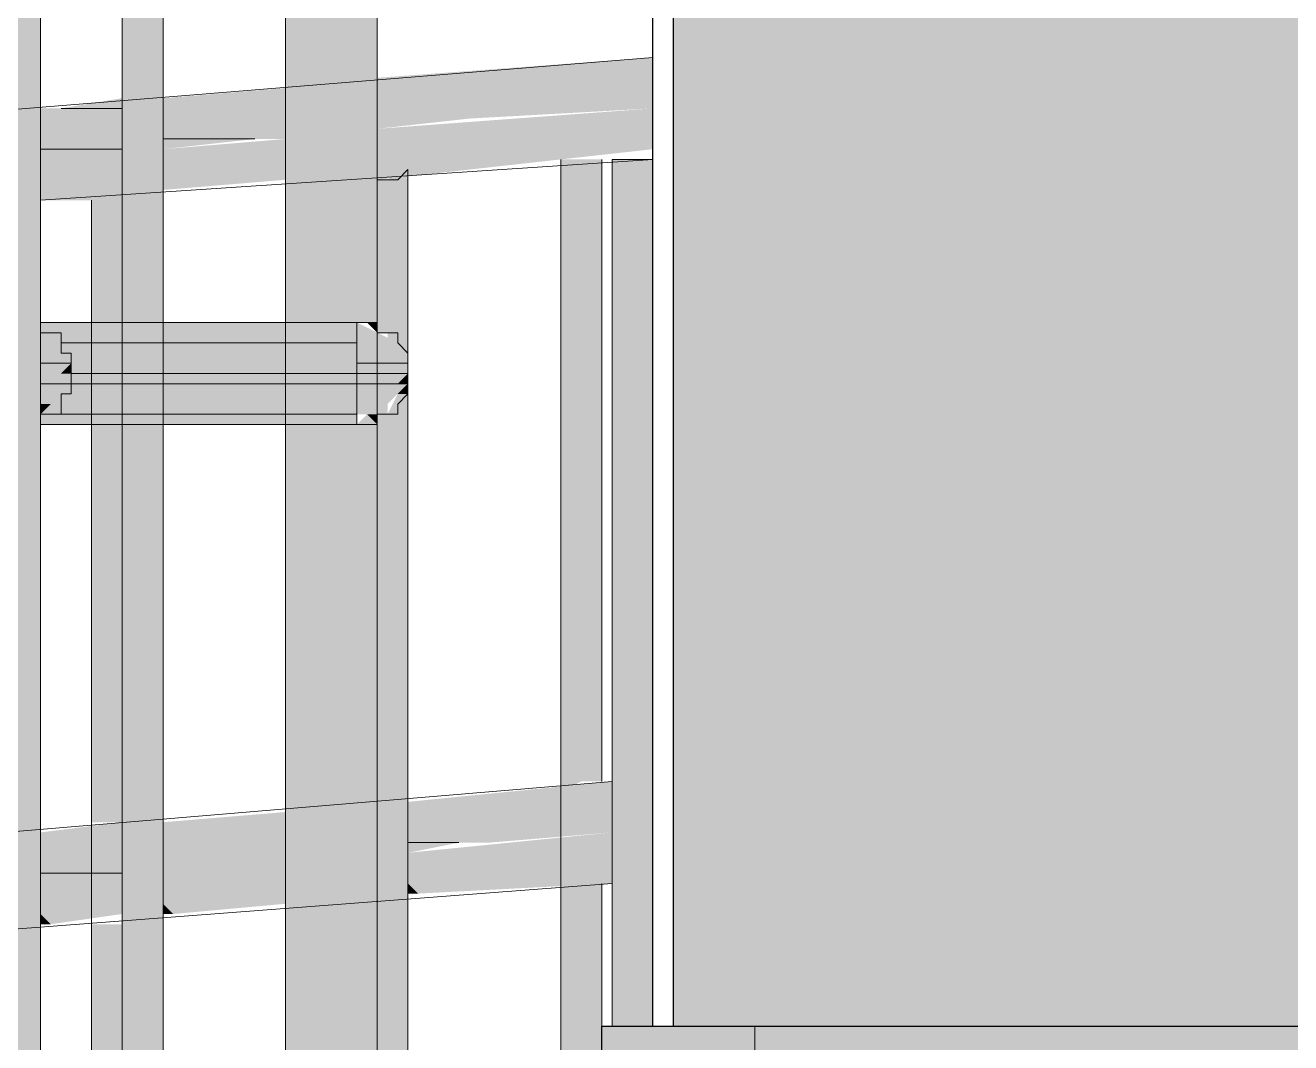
# Model space of a CAD drawing. Header units: millimetres. Extents: x -11345 to 411485, y -9810 to 73012.
# Drawn here: x 116058 to 116583, y -1698 to -1275 of the extents above; entities that cross this region are included whole.
import ezdxf

# ---------------------------------------------------------------- set-up
doc = ezdxf.new("R2010")
doc.units = ezdxf.units.MM
doc.layers.add('PDF _Линии', color=7, linetype='Continuous')
doc.layers.add('PDF _Ограждение', color=7, linetype='Continuous', true_color=0x7f7f7f)
doc.layers.add('PDF _Стены штриховка поверхности', color=7, linetype='Continuous', true_color=0xcacbcc)

msp = doc.modelspace()

# ---------------------------------------------------------------- hatches: boundary and pattern name
at = {"layer": 'PDF _Ограждение', "transparency": 33554559}
h = msp.add_hatch(color=256, dxfattribs=at)
h.paths.add_polyline_path([(116216.56635, -1420.02367), (116216.56635, -1415.79106), (116216.56635, -1420.02367)], flags=0)
h.paths.add_polyline_path([(116216.56635, -1420.02367), (116216.56635, -1420.02367), (116216.56635, -1420.02367)], flags=0)
h.paths.add_polyline_path([(116216.56635, -1420.02367), (116216.56635, -1420.02367), (116216.56635, -1420.02367)], flags=0)
h.paths.add_polyline_path([(116216.56635, -1420.02367), (116216.56635, -1420.02367), (116216.56635, -1420.02367)], flags=0)
h = msp.add_hatch(color=256, dxfattribs=at)
h.paths.add_polyline_path([(116216.56635, -1424.25628), (116216.56635, -1420.02367), (116216.56635, -1424.25628)], flags=0)
h.paths.add_polyline_path([(116216.56635, -1424.25628), (116212.33374, -1424.25628), (116216.56635, -1424.25628)], flags=0)
h.paths.add_polyline_path([(116216.56635, -1424.25628), (116216.56635, -1424.25628), (116216.56635, -1424.25628)], flags=0)
h.paths.add_polyline_path([(116216.56635, -1424.25628), (116216.56635, -1424.25628), (116216.56635, -1424.25628)], flags=0)
h.paths.add_polyline_path([(116216.56635, -1424.25628), (116216.56635, -1424.25628), (116216.56635, -1424.25628)], flags=0)
h.paths.add_polyline_path([(116216.56635, -1424.25628), (116216.56635, -1424.25628), (116216.56635, -1424.25628)], flags=0)
h.paths.add_polyline_path([(116216.56635, -1424.25628), (116216.56635, -1424.25628), (116216.56635, -1424.25628)], flags=0)
h.paths.add_polyline_path([(116216.56635, -1424.25628), (116216.56635, -1424.25628), (116216.56635, -1424.25628)], flags=0)
h.paths.add_polyline_path([(116216.56635, -1424.25628), (116216.56635, -1424.25628), (116216.56635, -1424.25628)], flags=0)
h.paths.add_polyline_path([(116216.56635, -1424.25628), (116216.56635, -1424.25628), (116216.56635, -1424.25628)], flags=0)
at = {"layer": 'PDF _Стены штриховка поверхности', "true_color": 0xfbfbf4, "transparency": 33554687}
h = msp.add_hatch(color=7, dxfattribs=at)
h.paths.add_polyline_path([(116326.6141, 1508.93972), (116326.6141, -1690.91046), (117545.60464, -1690.91046), (117545.60464, 1394.65935), (117456.71992, 1394.65935), (117456.71992, 1508.93972), (118489.47579, 1508.93972), (118489.47579, 1707.8722), (118502.17361, 1707.8722), (118502.17361, 2101.50456), (118451.38234, 2097.27196), (118451.38234, 1927.96772), (118315.93895, 1927.96772), (118315.93895, 2101.50456), (118091.61082, 2097.27196), (118091.61082, 1927.96772), (117956.16743, 1927.96772), (117956.16743, 2101.50456), (117710.67628, 2097.27196), (117710.67628, 1927.96772), (117579.46549, 1927.96772), (117579.46549, 1936.43293), (117575.23289, 2101.50456), (117452.48731, 2101.50456), (117452.48731, 3036.9105), (116335.07931, 3036.9105), (116318.14889, 3032.67789), (116318.14889, 1508.93972)])
h.paths.add_polyline_path([(117304.3461, -1445.41931), (117304.3461, 1834.85038), (117295.88089, 1834.85038), (117295.88089, 1970.29378), (117397.46343, 1970.29378), (117397.46343, 1834.85038), (117388.99822, 1834.85038), (117388.99822, 1576.66141), (117401.69604, 1576.66141), (117401.69604, 1555.49838), (117384.76561, 1555.49838), (117388.99822, 1508.93972), (117384.76561, 1508.93972), (117384.76561, 1394.65935), (117388.99822, -323.7787), (117401.69604, -323.7787), (117401.69604, -344.94173), (117384.76561, -344.94173), (117388.99822, -1280.34767), (117388.99822, -1331.13894), (117401.69604, -1331.13894), (117401.69604, -1348.06937), (117384.76561, -1348.06937), (117384.76561, -1449.65191), (117380.53301, -1458.11712), (117372.0678, -1466.58234), (117355.13737, -1475.04755), (117350.90477, -1479.28015), (117342.43955, -1479.28015), (117325.50913, -1475.04755), (117321.27652, -1466.58234), (117312.81131, -1462.34973), (117308.57871, -1449.65191)], flags=0)
at = {"layer": 'PDF _Стены штриховка поверхности', "true_color": 0x3a3a3a, "transparency": 33554687}
h = msp.add_hatch(color=250, dxfattribs=at)
h.paths.add_polyline_path([(141701.08737, -2740.59676), (139673.66907, -2740.59676), (139673.66907, -2749.06197), (141701.08737, -2749.06197)], flags=17)
h.paths.add_polyline_path([(146903.80672, -1815.34907), (147025.70578, -1868.67991), (147025.70578, -1809.42343), (146869.09935, -1741.70173), (144735.86591, -1741.70173), (144735.86591, -1889.84294), (141739.18082, -1889.84294), (141739.18082, -2719.43373), (141739.18082, -2770.225), (141739.18082, -2791.38803), (141701.08737, -2791.38803), (141701.08737, -2770.225), (139703.29731, -2770.225), (139673.66907, -2770.225), (139673.66907, -2791.38803), (139631.34301, -2791.38803), (139631.34301, -2770.225), (136770.10132, -2770.225), (136770.10132, -2791.38803), (136732.00787, -2791.38803), (136732.00787, -1974.49506), (135902.41708, -1974.49506), (135902.41708, -2947.99445), (135898.18447, -2956.45967), (135889.71926, -2964.92488), (135877.02144, -2973.39009), (135851.62581, -2981.8553), (135826.23017, -2973.39009), (135809.29975, -2956.45967), (135805.06714, -2943.76185), (135800.83454, -2926.83142), (135800.83454, -1974.49506), (127568.41577, -1974.49506), (127568.41577, -2765.99239), (127564.18316, -2774.45761), (127555.71795, -2787.15542), (127543.02013, -2795.62064), (127534.55492, -2799.85324), (127509.15928, -2799.85324), (127496.46147, -2795.62064), (127483.76365, -2787.15542), (127475.29844, -2774.45761), (127471.06583, -2765.99239), (127471.06583, -2562.8273), (127466.83322, -2562.8273), (127471.06583, -1974.49506), (126992.78135, -1974.49506), (125896.53638, -1978.72767), (125896.53638, -1974.49506), (119581.48815, -1974.49506), (119577.25555, -2465.47736), (119573.02294, -2478.17518), (119564.55773, -2490.873), (119556.09252, -2495.10561), (119530.69688, -2503.57082), (119505.30125, -2495.10561), (119496.83603, -2490.873), (119488.37082, -2478.17518), (119484.13822, -2473.94258), (119484.13822, -2465.47736), (119479.90561, -2448.54694), (119479.90561, -1974.49506), (118523.33664, -1974.49506), (118523.33664, -1889.84294), (117566.76767, -1889.84294), (117566.76767, -1690.91046), (116296.98586, -1690.91046), (116296.98586, -1889.84294), (115556.2798, -1889.84294), (115556.2798, -2059.14718), (115259.99738, -2059.14718), (115259.99738, -2228.45142), (114959.48235, -2228.45142), (114959.48235, -2401.98827), (114658.96732, -2401.98827), (114658.96732, -2609.38597), (114917.15629, -2596.68815), (115734.04926, -2554.36209), (117499.04598, -2490.873), (118552.96488, -2473.94258), (118574.12791, -2473.94258), (118574.12791, -2821.01627), (118607.98876, -2821.01627), (125888.07117, -2765.99239), (125909.2342, -2765.99239), (125909.2342, -2994.55312), (126895.43141, -3032.64657), (126992.78135, -3032.64657), (127009.71177, -3036.87918), (127725.02219, -3062.27482), (127725.02219, -3155.39215), (127763.11565, -3155.39215), (127763.11565, -2473.94258), (127725.02219, -2473.94258), (127725.02219, -2469.70997), (127843.53516, -2469.70997), (127843.53516, -2291.94052), (127623.43965, -2291.94052), (127623.43965, -2245.38185), (127619.20704, -2249.61446), (127614.97444, -2249.61446), (127614.97444, -2025.28633), (127636.13747, -2004.1233), (127669.99831, -2004.1233), (127686.92874, -2050.68197), (127784.27868, -2050.68197), (127801.2091, -2004.1233), (127835.06995, -2004.1233), (127852.00037, -2050.68197), (127953.58292, -2050.68197), (127970.51334, -2004.1233), (128004.37419, -2004.1233), (128021.30462, -2050.68197), (128118.65456, -2050.68197), (128135.58498, -2004.1233), (128169.44583, -2004.1233), (128186.37625, -2050.68197), (128283.72619, -2050.68197), (128300.65662, -2004.1233), (128338.75007, -2004.1233), (128338.75007, -2012.58852), (128342.98268, -2025.28633), (128355.68049, -2050.68197), (128453.03043, -2050.68197), (128457.26304, -2042.21676), (128457.26304, -2025.28633), (128465.72825, -2012.58852), (128469.96086, -2004.1233), (128512.28692, -2004.1233), (128529.21734, -2050.68197), (128626.56728, -2050.68197), (128643.49771, -2004.1233), (128677.35855, -2004.1233), (128694.28898, -2050.68197), (128791.63892, -2050.68197), (128808.56934, -2004.1233), (128842.43019, -2004.1233), (128859.36061, -2050.68197), (128956.71055, -2050.68197), (128973.64098, -2004.1233), (129011.73443, -2004.1233), (129028.66486, -2050.68197), (129126.0148, -2050.68197), (129142.94522, -2004.1233), (129176.80607, -2004.1233), (129185.27128, -2025.28633), (129193.73649, -2050.68197), (129291.08643, -2050.68197), (129291.08643, -2025.28633), (129312.24946, -2004.1233), (129346.11031, -2004.1233), (129363.04073, -2050.68197), (129460.39067, -2050.68197), (129477.3211, -2004.1233), (129511.18195, -2004.1233), (129528.11237, -2050.68197), (129625.46231, -2050.68197), (129642.39273, -2004.1233), (129680.48619, -2004.1233), (129697.41661, -2050.68197), (129794.76655, -2050.68197), (129811.69698, -2004.1233), (129845.55782, -2004.1233), (129862.48825, -2050.68197), (129959.83819, -2050.68197), (129976.76861, -2004.1233), (130010.62946, -2004.1233), (130019.09467, -2025.28633), (130027.55988, -2050.68197), (130124.90982, -2050.68197), (130124.90982, -2025.28633), (130146.07285, -2004.1233), (130179.9337, -2004.1233), (130196.86413, -2050.68197), (130294.21406, -2050.68197), (130311.14449, -2004.1233), (130345.00534, -2004.1233), (130361.93576, -2050.68197), (130463.51831, -2050.68197), (130480.44873, -2004.1233), (130514.30958, -2004.1233), (130531.24, -2050.68197), (130628.58994, -2050.68197), (130645.52037, -2004.1233), (130679.38122, -2004.1233), (130696.31164, -2050.68197), (130793.66158, -2050.68197), (130810.592, -2004.1233), (130848.68546, -2004.1233), (130848.68546, -2012.58852), (130852.91806, -2025.28633), (130865.61588, -2050.68197), (130962.96582, -2050.68197), (130967.19843, -2042.21676), (130967.19843, -2025.28633), (130975.66364, -2012.58852), (130979.89624, -2004.1233), (131017.9897, -2004.1233), (131039.15273, -2050.68197), (131136.50267, -2050.68197), (131153.43309, -2004.1233), (131187.29394, -2004.1233), (131204.22437, -2050.68197), (131301.5743, -2050.68197), (131318.50473, -2004.1233), (131352.36558, -2004.1233), (131369.296, -2050.68197), (131466.64594, -2050.68197), (131483.57636, -2004.1233), (131521.66982, -2004.1233), (131538.60024, -2050.68197), (131635.95018, -2050.68197), (131652.88061, -2004.1233), (131686.74146, -2004.1233), (131690.97406, -2021.05373), (131695.20667, -2025.28633), (131695.20667, -2033.75155), (131703.67188, -2050.68197), (131801.02182, -2050.68197), (131809.48703, -2033.75155), (131809.48703, -2025.28633), (131813.71964, -2021.05373), (131817.95224, -2004.1233), (131864.51091, -2004.1233), (131881.44133, -2050.68197), (131978.79127, -2050.68197), (131995.7217, -2004.1233), (132029.58255, -2004.1233), (132046.51297, -2050.68197), (132143.86291, -2050.68197), (132160.79333, -2004.1233), (132198.88679, -2004.1233), (132215.81721, -2050.68197), (132313.16715, -2050.68197), (132330.09757, -2004.1233), (132363.95842, -2004.1233), (132363.95842, -2063.37979), (132402.05188, -2063.37979), (132402.05188, -2291.94052), (132101.53685, -2291.94052), (132101.53685, -2469.70997), (132270.84109, -2469.70997), (132270.84109, -2473.94258), (127767.34825, -2473.94258), (127767.34825, -3155.39215), (132258.14327, -3176.55518), (132270.84109, -3176.55518), (136609.26229, -3290.83554), (143144.40603, -3273.90512), (144735.86591, -3256.97469), (144773.95936, -3256.97469), (146268.06929, -3223.11385), (149226.66092, -3142.69433), (149243.59135, -3142.69433), (149243.59135, -3138.46173), (156997.72563, -3019.94876), (159177.51775, -2986.08791), (159177.51775, -2952.22706), (159160.58732, -2952.22706), (159160.58732, -1889.84294), (151888.97013, -1889.84294), (151893.20273, -2753.29458), (151893.20273, -2765.99239), (151888.97013, -2774.45761), (151884.73752, -2787.15542), (151867.8071, -2804.08585), (151842.41146, -2812.55106), (151817.01583, -2804.08585), (151800.0854, -2787.15542), (151795.8528, -2778.69021), (151795.8528, -2774.45761), (151791.62019, -2757.52718), (151791.62019, -1889.84294), (149086.98492, -1889.84294), (149086.98492, -1902.54076), (149171.63704, -1940.63421), (149501.78032, -1940.63421), (149531.40856, -1944.86682), (149548.33898, -1953.33203), (149577.96723, -1982.96027), (149590.66504, -2008.35591), (149594.89765, -2033.75155), (149594.89765, -2190.35797), (149586.43244, -2215.75361), (149573.73462, -2241.14924), (149556.8042, -2253.84706), (149548.33898, -2262.31227), (149539.87377, -2266.54488), (149518.71074, -2270.77749), (149506.01292, -2275.01009), (149184.33486, -2275.01009), (149184.33486, -2270.77749), (149167.40444, -2270.77749), (149091.21753, -2236.91664), (149086.98492, -2236.91664), (149086.98492, -2774.45761), (149082.75232, -2778.69021), (149108.14795, -2787.15542), (149108.14795, -2791.38803), (149120.84577, -2795.62064), (149146.24141, -2808.31845), (149150.47401, -2812.55106), (149226.66092, -2842.1793), (149226.66092, -2846.41191)])
h.paths.add_polyline_path([(147025.70578, -1741.70173), (147008.77535, -1741.70173), (147008.77535, -1745.93434), (147025.70578, -1754.39955)], flags=17)

# ---------------------------------------------------------------- linework, layer by layer
at = {"layer": 'PDF _Линии', "lineweight": 30}
for points in [[(116318.14889, -1690.91046), (116318.14889, 3036.9105), (117452.48731, 3036.9105), (117452.48731, 1927.96772), (118502.17361, 1927.96772)], [(116326.6141, 1508.93972), (116326.6141, -1690.91046)], [(116296.98586, -1889.84294), (116296.98586, -1690.91046), (117896.91095, -1690.91046)]]:
    msp.add_lwpolyline(points, dxfattribs=at)
at = {"layer": 'PDF _Ограждение', "color": 7, "lineweight": 9}
for points in [[(116026.09907, -1889.84294), (116026.09907, -738.5741), (116043.0295, -738.5741), (116064.19253, -738.5741), (116064.19253, -1889.84294)], [(116296.98586, -1589.32791), (116296.98586, -1331.13894)], [(116301.21847, -1690.91046), (116301.21847, -1331.13894), (116305.45107, -1331.13894), (116309.68368, -1331.13894), (116313.91628, -1331.13894), (116318.14889, -1331.13894)], [(116203.86853, -1339.60415), (116208.10113, -1339.60415), (116212.33374, -1339.60415), (116216.56635, -1335.37155), (116216.56635, -1889.84294)], [(116114.9838, -1343.83676), (116114.9838, -1343.83676)], [(116064.19253, -1441.1867), (116195.40331, -1441.1867), (116195.40331, -1420.02367), (116195.40331, -1398.86064), (116064.19253, -1398.86064)], [(116296.98586, -1690.91046), (116296.98586, -1631.65397)]]:
    msp.add_lwpolyline(points, dxfattribs=at)
at = {"layer": 'PDF _Ограждение', "color": 7, "lineweight": 9, "ltscale": 3.59821}
msp.add_lwpolyline([(116098.05338, -738.5741), (116098.05338, -1800.95821)], close=True, dxfattribs=at)
for points in [[(116114.9838, -738.5741), (116114.9838, -1800.95821)], [(116114.9838, -1343.83676), (116114.9838, -1889.84294)]]:
    msp.add_lwpolyline(points, dxfattribs=at)
at = {"layer": 'PDF _Ограждение', "color": 7, "lineweight": 9, "ltscale": 4.487179}
msp.add_lwpolyline([(116165.77507, -1889.84294), (116165.77507, -738.5741)], dxfattribs=at)
at = {"layer": 'PDF _Ограждение', "color": 7, "lineweight": 9, "ltscale": 4.529511}
msp.add_lwpolyline([(116203.86853, -738.5741), (116203.86853, -1889.84294)], dxfattribs=at)
at = {"layer": 'PDF _Ограждение', "color": 7, "lineweight": 9, "ltscale": 1.146092}
for points in [[(116318.14889, -1288.81288), (115746.74707, -1335.37155)], [(116064.19253, -1348.06937), (116318.14889, -1331.13894)]]:
    msp.add_lwpolyline(points, dxfattribs=at)
at = {"layer": 'PDF _Ограждение', "lineweight": 0}
for points in [[(116098.05338, -1309.97591), (116072.65774, -1309.97591), (116098.05338, -1309.97591)], [(116153.07725, -1322.67373), (116114.9838, -1322.67373), (116153.07725, -1322.67373)], [(116098.05338, -1326.90634), (116064.19253, -1326.90634), (116098.05338, -1326.90634)], [(116081.12295, -1326.90634), (116064.19253, -1326.90634), (116081.12295, -1326.90634)], [(116114.9838, -1398.86064), (116106.51859, -1398.86064), (116114.9838, -1398.86064)], [(116208.10113, -1403.09325), (116208.10113, -1403.09325), (116208.10113, -1403.09325)], [(116195.40331, -1407.32585), (116072.65774, -1407.32585), (116195.40331, -1407.32585)], [(116076.89035, -1415.79106), (116064.19253, -1415.79106), (116076.89035, -1415.79106)], [(116076.89035, -1415.79106), (116076.89035, -1415.79106), (116076.89035, -1415.79106)], [(116076.89035, -1415.79106), (116076.89035, -1415.79106), (116076.89035, -1415.79106)], [(116076.89035, -1420.02367), (116076.89035, -1415.79106), (116076.89035, -1420.02367)], [(116216.56635, -1415.79106), (116195.40331, -1415.79106), (116216.56635, -1415.79106)], [(116216.56635, -1415.79106), (116195.40331, -1415.79106), (116216.56635, -1415.79106)], [(116216.56635, -1415.79106), (116216.56635, -1415.79106), (116216.56635, -1415.79106)], [(116216.56635, -1415.79106), (116216.56635, -1415.79106), (116216.56635, -1415.79106)], [(116216.56635, -1415.79106), (116216.56635, -1415.79106), (116216.56635, -1415.79106)], [(116216.56635, -1415.79106), (116216.56635, -1415.79106), (116216.56635, -1415.79106)], [(116076.89035, -1420.02367), (116076.89035, -1420.02367), (116076.89035, -1420.02367)], [(116195.40331, -1420.02367), (116076.89035, -1420.02367), (116195.40331, -1420.02367)], [(116216.56635, -1420.02367), (116195.40331, -1420.02367), (116216.56635, -1420.02367)], [(116216.56635, -1420.02367), (116216.56635, -1420.02367), (116216.56635, -1420.02367)], [(116216.56635, -1420.02367), (116216.56635, -1420.02367), (116216.56635, -1420.02367)], [(116216.56635, -1420.02367), (116216.56635, -1420.02367), (116216.56635, -1420.02367)], [(116076.89035, -1424.25628), (116064.19253, -1424.25628), (116076.89035, -1424.25628)], [(116195.40331, -1424.25628), (116076.89035, -1424.25628), (116195.40331, -1424.25628)], [(116195.40331, -1424.25628), (116076.89035, -1424.25628), (116195.40331, -1424.25628)], [(116212.33374, -1424.25628), (116195.40331, -1424.25628), (116212.33374, -1424.25628)], [(116216.56635, -1424.25628), (116195.40331, -1424.25628), (116216.56635, -1424.25628)], [(116195.40331, -1436.95409), (116064.19253, -1436.95409), (116195.40331, -1436.95409)], [(116203.86853, -1441.1867), (116195.40331, -1441.1867), (116203.86853, -1441.1867)], [(116237.72938, -1614.72355), (116216.56635, -1614.72355), (116237.72938, -1614.72355)], [(116098.05338, -1627.42137), (116064.19253, -1627.42137), (116098.05338, -1627.42137)]]:
    msp.add_lwpolyline(points, dxfattribs=at)
at = {"layer": 'PDF _Ограждение', "color": 7, "lineweight": 9, "ltscale": 2.624576}
msp.add_lwpolyline([(116280.05544, -1331.13894), (116280.05544, -1889.84294)], dxfattribs=at)
at = {"layer": 'PDF _Ограждение', "lineweight": 0}
for points in [[(116203.86853, -1339.60415), (116203.86853, -1339.60415), (116203.86853, -1339.60415)], [(116114.9838, -1343.83676), (116114.9838, -1343.83676), (116114.9838, -1343.83676)], [(116114.9838, -1343.83676), (116114.9838, -1343.83676), (116114.9838, -1343.83676)], [(116093.82077, -1398.86064), (116093.82077, -1398.86064), (116093.82077, -1398.86064)], [(116098.05338, -1398.86064), (116098.05338, -1398.86064), (116098.05338, -1398.86064)], [(116165.77507, -1398.86064), (116165.77507, -1398.86064), (116165.77507, -1398.86064)], [(116203.86853, -1403.09325), (116203.86853, -1403.09325), (116203.86853, -1403.09325)], [(116064.19253, -1436.95409), (116064.19253, -1436.95409), (116064.19253, -1436.95409)]]:
    msp.add_lwpolyline(points, close=True, dxfattribs=at)
at = {"layer": 'PDF _Ограждение', "color": 7, "lineweight": 9, "ltscale": 1.650943}
msp.add_lwpolyline([(116085.35556, -1348.06937), (116085.35556, -1889.84294)], dxfattribs=at)
at = {"layer": 'PDF _Ограждение', "color": 7, "lineweight": 9}
for points in [[(116195.40331, -1441.1867), (116199.63592, -1441.1867), (116203.86853, -1441.1867), (116203.86853, -1436.95409), (116208.10113, -1436.95409), (116212.33374, -1436.95409), (116212.33374, -1432.72149), (116216.56635, -1428.48888), (116216.56635, -1424.25628), (116216.56635, -1420.02367), (116216.56635, -1415.79106), (116216.56635, -1411.55846), (116212.33374, -1407.32585), (116212.33374, -1403.09325), (116208.10113, -1403.09325), (116203.86853, -1403.09325), (116203.86853, -1398.86064), (116199.63592, -1398.86064), (116195.40331, -1398.86064), (116199.63592, -1398.86064), (116203.86853, -1398.86064), (116203.86853, -1403.09325), (116208.10113, -1403.09325), (116212.33374, -1403.09325), (116212.33374, -1407.32585), (116216.56635, -1411.55846), (116216.56635, -1415.79106), (116216.56635, -1420.02367), (116216.56635, -1424.25628), (116216.56635, -1428.48888), (116212.33374, -1432.72149), (116212.33374, -1436.95409), (116208.10113, -1436.95409), (116203.86853, -1436.95409), (116203.86853, -1441.1867), (116199.63592, -1441.1867)], [(116064.19253, -1436.95409), (116068.42513, -1436.95409), (116072.65774, -1436.95409), (116072.65774, -1432.72149), (116072.65774, -1428.48888), (116076.89035, -1428.48888), (116076.89035, -1424.25628), (116076.89035, -1420.02367), (116076.89035, -1415.79106), (116076.89035, -1411.55846), (116072.65774, -1411.55846), (116072.65774, -1407.32585), (116072.65774, -1403.09325), (116068.42513, -1403.09325), (116064.19253, -1403.09325), (116068.42513, -1403.09325), (116072.65774, -1403.09325), (116072.65774, -1407.32585), (116072.65774, -1411.55846), (116076.89035, -1411.55846), (116076.89035, -1415.79106), (116076.89035, -1420.02367), (116076.89035, -1424.25628), (116076.89035, -1428.48888), (116072.65774, -1428.48888), (116072.65774, -1432.72149), (116072.65774, -1436.95409), (116068.42513, -1436.95409)], [(116216.56635, -1411.55846), (116212.33374, -1407.32585), (116212.33374, -1403.09325), (116208.10113, -1403.09325), (116203.86853, -1403.09325), (116208.10113, -1403.09325), (116212.33374, -1403.09325), (116212.33374, -1407.32585)], [(116216.56635, -1420.02367), (116216.56635, -1415.79106), (116216.56635, -1420.02367), (116216.56635, -1424.25628)], [(116203.86853, -1436.95409), (116208.10113, -1436.95409), (116212.33374, -1436.95409), (116212.33374, -1432.72149), (116216.56635, -1428.48888), (116212.33374, -1432.72149), (116212.33374, -1436.95409), (116208.10113, -1436.95409)]]:
    msp.add_lwpolyline(points, close=True, dxfattribs=at)
at = {"layer": 'PDF _Ограждение', "color": 7, "lineweight": 9, "ltscale": 0.85086}
msp.add_lwpolyline([(116301.21847, -1589.32791), (115746.74707, -1635.88658)], dxfattribs=at)
at = {"layer": 'PDF _Ограждение', "color": 7, "lineweight": 9, "ltscale": 0.847695}
msp.add_lwpolyline([(115746.74707, -1673.98003), (116301.21847, -1631.65397)], dxfattribs=at)
at = {"layer": 'PDF _Ограждение', "transparency": 33554559}
for points in [[(116064.19253, -738.5741), (116043.0295, -738.5741), (116064.19253, -1805.19082)], [(116043.0295, -738.5741), (116064.19253, -1805.19082), (116043.0295, -1805.19082)], [(116098.05338, -1039.08913), (116098.05338, -1398.86064), (116098.05338, -1398.86064)], [(116098.05338, -1398.86064), (116098.05338, -1398.86064), (116098.05338, -1039.08913)], [(116106.51859, -1039.08913), (116098.05338, -1039.08913), (116106.51859, -1398.86064)], [(116098.05338, -1039.08913), (116106.51859, -1398.86064), (116098.05338, -1398.86064)], [(116114.9838, -1039.08913), (116106.51859, -1039.08913), (116114.9838, -1398.86064)], [(116106.51859, -1039.08913), (116114.9838, -1398.86064), (116106.51859, -1398.86064)], [(116186.9381, -1039.08913), (116165.77507, -1039.08913), (116186.9381, -1398.86064)], [(116165.77507, -1039.08913), (116186.9381, -1398.86064), (116165.77507, -1398.86064)], [(116203.86853, -1039.08913), (116186.9381, -1039.08913), (116203.86853, -1398.86064)], [(116186.9381, -1039.08913), (116203.86853, -1398.86064), (116186.9381, -1398.86064)], [(116318.14889, -1288.81288), (116318.14889, -1297.27809), (116203.86853, -1297.27809)], [(116165.77507, -1301.5107), (116165.77507, -1305.74331), (116114.9838, -1305.74331)], [(116318.14889, -1297.27809), (116203.86853, -1297.27809), (116318.14889, -1309.97591)], [(116203.86853, -1297.27809), (116318.14889, -1309.97591), (116203.86853, -1309.97591)], [(116098.05338, -1305.74331), (116098.05338, -1309.97591), (116072.65774, -1309.97591)], [(116165.77507, -1305.74331), (116114.9838, -1305.74331), (116165.77507, -1322.67373)], [(116114.9838, -1305.74331), (116165.77507, -1322.67373), (116114.9838, -1322.67373)], [(116072.65774, -1309.97591), (116098.05338, -1309.97591), (116064.19253, -1309.97591)], [(116098.05338, -1309.97591), (116064.19253, -1309.97591), (116098.05338, -1326.90634)], [(116064.19253, -1309.97591), (116098.05338, -1326.90634), (116064.19253, -1326.90634)], [(116203.86853, -1309.97591), (116203.86853, -1314.20852), (116241.96198, -1314.20852)], [(116203.86853, -1309.97591), (116318.14889, -1309.97591), (116241.96198, -1314.20852)], [(116318.14889, -1309.97591), (116318.14889, -1318.44112), (116203.86853, -1318.44112)], [(116203.86853, -1314.20852), (116241.96198, -1314.20852), (116203.86853, -1318.44112)], [(116165.77507, -1322.67373), (116153.07725, -1322.67373), (116114.9838, -1322.67373)], [(116114.9838, -1322.67373), (116153.07725, -1322.67373), (116114.9838, -1326.90634)], [(116165.77507, -1322.67373), (116165.77507, -1326.90634), (116114.9838, -1326.90634)], [(116318.14889, -1318.44112), (116203.86853, -1318.44112), (116318.14889, -1326.90634)], [(116203.86853, -1318.44112), (116318.14889, -1326.90634), (116203.86853, -1326.90634)], [(116064.19253, -1326.90634), (116098.05338, -1326.90634), (116098.05338, -1326.90634)], [(116098.05338, -1326.90634), (116081.12295, -1326.90634), (116064.19253, -1326.90634)], [(116064.19253, -1326.90634), (116081.12295, -1326.90634), (116064.19253, -1331.13894)], [(116072.65774, -1326.90634), (116098.05338, -1331.13894), (116064.19253, -1331.13894)], [(116098.05338, -1326.90634), (116072.65774, -1326.90634), (116072.65774, -1326.90634)], [(116098.05338, -1326.90634), (116072.65774, -1326.90634), (116098.05338, -1331.13894)], [(116165.77507, -1326.90634), (116114.9838, -1326.90634), (116165.77507, -1339.60415)], [(116114.9838, -1326.90634), (116165.77507, -1339.60415), (116114.9838, -1339.60415)], [(116318.14889, -1326.90634), (116203.86853, -1326.90634), (116203.86853, -1339.60415)], [(116203.86853, -1326.90634), (116203.86853, -1339.60415), (116203.86853, -1339.60415)], [(116098.05338, -1331.13894), (116064.19253, -1331.13894), (116098.05338, -1348.06937)], [(116064.19253, -1331.13894), (116098.05338, -1348.06937), (116064.19253, -1348.06937)], [(116288.52065, -1331.13894), (116280.05544, -1331.13894), (116280.05544, -1331.13894)], [(116288.52065, -1331.13894), (116280.05544, -1331.13894), (116288.52065, -1517.37361)], [(116280.05544, -1331.13894), (116288.52065, -1517.37361), (116280.05544, -1517.37361)], [(116296.98586, -1331.13894), (116288.52065, -1331.13894), (116288.52065, -1331.13894)], [(116296.98586, -1331.13894), (116288.52065, -1331.13894), (116296.98586, -1517.37361)], [(116288.52065, -1331.13894), (116296.98586, -1517.37361), (116288.52065, -1517.37361)], [(116309.68368, -1331.13894), (116301.21847, -1331.13894), (116301.21847, -1331.13894)], [(116309.68368, -1331.13894), (116301.21847, -1331.13894), (116309.68368, -1690.91046)], [(116301.21847, -1331.13894), (116309.68368, -1690.91046), (116301.21847, -1690.91046)], [(116318.14889, -1331.13894), (116309.68368, -1331.13894), (116309.68368, -1331.13894)], [(116318.14889, -1331.13894), (116309.68368, -1331.13894), (116318.14889, -1690.91046)], [(116309.68368, -1331.13894), (116318.14889, -1690.91046), (116309.68368, -1690.91046)], [(116216.56635, -1335.37155), (116216.56635, -1339.60415), (116208.10113, -1339.60415)], [(116165.77507, -1339.60415), (116114.9838, -1339.60415), (116114.9838, -1343.83676)], [(116114.9838, -1339.60415), (116114.9838, -1343.83676), (116114.9838, -1343.83676)], [(116208.10113, -1339.60415), (116203.86853, -1339.60415), (116203.86853, -1339.60415)], [(116208.10113, -1339.60415), (116203.86853, -1339.60415), (116208.10113, -1403.09325)], [(116203.86853, -1339.60415), (116208.10113, -1403.09325), (116203.86853, -1403.09325)], [(116216.56635, -1339.60415), (116208.10113, -1339.60415), (116216.56635, -1407.32585)], [(116208.10113, -1339.60415), (116216.56635, -1407.32585), (116208.10113, -1407.32585)], [(116064.19253, -1348.06937), (116068.42513, -1348.06937), (116068.42513, -1348.06937)], [(116068.42513, -1348.06937), (116068.42513, -1348.06937), (116064.19253, -1348.06937)], [(116068.42513, -1348.06937), (116064.19253, -1348.06937), (116098.05338, -1348.06937)], [(116093.82077, -1348.06937), (116085.35556, -1348.06937), (116085.35556, -1348.06937)], [(116093.82077, -1398.86064), (116085.35556, -1398.86064), (116085.35556, -1348.06937)], [(116085.35556, -1348.06937), (116093.82077, -1348.06937), (116093.82077, -1398.86064)], [(116098.05338, -1348.06937), (116093.82077, -1348.06937), (116093.82077, -1348.06937)], [(116098.05338, -1348.06937), (116093.82077, -1348.06937), (116098.05338, -1398.86064)], [(116093.82077, -1348.06937), (116098.05338, -1398.86064), (116093.82077, -1398.86064)], [(116114.9838, -1343.83676), (116114.9838, -1398.86064), (116114.9838, -1398.86064)], [(116114.9838, -1398.86064), (116114.9838, -1398.86064), (116114.9838, -1343.83676)], [(116195.40331, -1398.86064), (116064.19253, -1398.86064), (116064.19253, -1398.86064)], [(116195.40331, -1398.86064), (116064.19253, -1398.86064), (116195.40331, -1403.09325)], [(116064.19253, -1398.86064), (116195.40331, -1403.09325), (116064.19253, -1403.09325)], [(116093.82077, -1398.86064), (116093.82077, -1398.86064), (116085.35556, -1398.86064)], [(116093.82077, -1398.86064), (116098.05338, -1398.86064), (116098.05338, -1398.86064)], [(116098.05338, -1398.86064), (116106.51859, -1398.86064), (116106.51859, -1398.86064)], [(116106.51859, -1398.86064), (116114.9838, -1398.86064), (116114.9838, -1398.86064)], [(116165.77507, -1398.86064), (116186.9381, -1398.86064), (116186.9381, -1398.86064)], [(116203.86853, -1398.86064), (116186.9381, -1398.86064), (116199.63592, -1398.86064)], [(116186.9381, -1398.86064), (116203.86853, -1398.86064), (116203.86853, -1398.86064)], [(116195.40331, -1398.86064), (116203.86853, -1403.09325), (116195.40331, -1403.09325)], [(116203.86853, -1398.86064), (116199.63592, -1398.86064), (116203.86853, -1403.09325)], [(116199.63592, -1398.86064), (116203.86853, -1403.09325), (116203.86853, -1403.09325)], [(116064.19253, -1403.09325), (116072.65774, -1407.32585), (116064.19253, -1407.32585)], [(116195.40331, -1403.09325), (116064.19253, -1403.09325), (116195.40331, -1407.32585)], [(116064.19253, -1403.09325), (116195.40331, -1407.32585), (116072.65774, -1407.32585)], [(116203.86853, -1403.09325), (116195.40331, -1403.09325), (116212.33374, -1407.32585)], [(116195.40331, -1403.09325), (116212.33374, -1407.32585), (116195.40331, -1407.32585)], [(116203.86853, -1403.09325), (116208.10113, -1403.09325), (116208.10113, -1403.09325)], [(116208.10113, -1403.09325), (116208.10113, -1403.09325), (116203.86853, -1403.09325)], [(116072.65774, -1407.32585), (116064.19253, -1407.32585), (116076.89035, -1415.79106)], [(116064.19253, -1407.32585), (116076.89035, -1415.79106), (116064.19253, -1415.79106)], [(116072.65774, -1407.32585), (116195.40331, -1407.32585), (116195.40331, -1407.32585)], [(116195.40331, -1407.32585), (116072.65774, -1407.32585), (116195.40331, -1420.02367)], [(116072.65774, -1407.32585), (116195.40331, -1420.02367), (116076.89035, -1420.02367)], [(116076.89035, -1411.55846), (116076.89035, -1415.79106), (116076.89035, -1415.79106)], [(116212.33374, -1407.32585), (116195.40331, -1407.32585), (116216.56635, -1415.79106)], [(116195.40331, -1407.32585), (116216.56635, -1415.79106), (116195.40331, -1415.79106)], [(116216.56635, -1407.32585), (116208.10113, -1407.32585), (116212.33374, -1407.32585)], [(116208.10113, -1407.32585), (116216.56635, -1407.32585), (116216.56635, -1407.32585)], [(116216.56635, -1420.02367), (116216.56635, -1420.02367), (116212.33374, -1407.32585)], [(116216.56635, -1420.02367), (116212.33374, -1407.32585), (116216.56635, -1407.32585)], [(116216.56635, -1411.55846), (116216.56635, -1415.79106), (116216.56635, -1415.79106)], [(116064.19253, -1415.79106), (116076.89035, -1415.79106), (116076.89035, -1415.79106)], [(116076.89035, -1415.79106), (116064.19253, -1415.79106), (116072.65774, -1420.02367)], [(116064.19253, -1415.79106), (116072.65774, -1420.02367), (116064.19253, -1420.02367)], [(116072.65774, -1415.79106), (116076.89035, -1415.79106), (116076.89035, -1415.79106)], [(116076.89035, -1415.79106), (116076.89035, -1420.02367), (116072.65774, -1420.02367)], [(116076.89035, -1415.79106), (116076.89035, -1420.02367), (116076.89035, -1420.02367)], [(116076.89035, -1420.02367), (116076.89035, -1420.02367), (116076.89035, -1415.79106)], [(116195.40331, -1415.79106), (116216.56635, -1415.79106), (116216.56635, -1415.79106)], [(116216.56635, -1415.79106), (116216.56635, -1415.79106), (116195.40331, -1415.79106)], [(116216.56635, -1415.79106), (116195.40331, -1415.79106), (116216.56635, -1420.02367)], [(116195.40331, -1415.79106), (116216.56635, -1420.02367), (116195.40331, -1420.02367)], [(116212.33374, -1415.79106), (116216.56635, -1415.79106), (116216.56635, -1415.79106)], [(116216.56635, -1415.79106), (116216.56635, -1420.02367), (116216.56635, -1420.02367)], [(116216.56635, -1415.79106), (116216.56635, -1420.02367), (116216.56635, -1420.02367)], [(116216.56635, -1420.02367), (116216.56635, -1420.02367), (116216.56635, -1415.79106)], [(116076.89035, -1420.02367), (116076.89035, -1420.02367), (116064.19253, -1420.02367)], [(116076.89035, -1420.02367), (116064.19253, -1420.02367), (116072.65774, -1420.02367)], [(116064.19253, -1420.02367), (116072.65774, -1420.02367), (116072.65774, -1420.02367)], [(116064.19253, -1420.02367), (116076.89035, -1420.02367), (116072.65774, -1420.02367)], [(116072.65774, -1420.02367), (116064.19253, -1420.02367), (116072.65774, -1424.25628)], [(116064.19253, -1420.02367), (116072.65774, -1424.25628), (116064.19253, -1424.25628)], [(116072.65774, -1420.02367), (116076.89035, -1420.02367), (116076.89035, -1420.02367)], [(116076.89035, -1420.02367), (116076.89035, -1420.02367), (116072.65774, -1420.02367)], [(116195.40331, -1420.02367), (116072.65774, -1420.02367), (116072.65774, -1420.02367)], [(116195.40331, -1420.02367), (116072.65774, -1420.02367), (116195.40331, -1424.25628)], [(116072.65774, -1420.02367), (116195.40331, -1424.25628), (116072.65774, -1424.25628)], [(116076.89035, -1420.02367), (116195.40331, -1420.02367), (116195.40331, -1420.02367)], [(116195.40331, -1420.02367), (116216.56635, -1420.02367), (116216.56635, -1420.02367)], [(116216.56635, -1420.02367), (116195.40331, -1420.02367), (116212.33374, -1424.25628)], [(116195.40331, -1420.02367), (116212.33374, -1424.25628), (116195.40331, -1424.25628)], [(116216.56635, -1420.02367), (116216.56635, -1424.25628), (116212.33374, -1424.25628)], [(116064.19253, -1424.25628), (116076.89035, -1424.25628), (116076.89035, -1424.25628)], [(116076.89035, -1424.25628), (116076.89035, -1424.25628), (116064.19253, -1424.25628)], [(116064.19253, -1424.25628), (116076.89035, -1424.25628), (116076.89035, -1424.25628)], [(116076.89035, -1424.25628), (116076.89035, -1424.25628), (116064.19253, -1424.25628)], [(116076.89035, -1424.25628), (116064.19253, -1424.25628), (116072.65774, -1424.25628)], [(116076.89035, -1424.25628), (116064.19253, -1424.25628), (116068.42513, -1432.72149)], [(116064.19253, -1424.25628), (116068.42513, -1432.72149), (116064.19253, -1432.72149)], [(116195.40331, -1424.25628), (116072.65774, -1424.25628), (116076.89035, -1424.25628)], [(116072.65774, -1424.25628), (116195.40331, -1424.25628), (116195.40331, -1424.25628)], [(116076.89035, -1424.25628), (116195.40331, -1428.48888), (116072.65774, -1428.48888)], [(116195.40331, -1424.25628), (116195.40331, -1424.25628), (116076.89035, -1424.25628)], [(116076.89035, -1424.25628), (116195.40331, -1424.25628), (116195.40331, -1424.25628)], [(116195.40331, -1424.25628), (116195.40331, -1424.25628), (116076.89035, -1424.25628)], [(116076.89035, -1424.25628), (116195.40331, -1424.25628), (116195.40331, -1424.25628)], [(116195.40331, -1424.25628), (116076.89035, -1424.25628), (116195.40331, -1428.48888)], [(116195.40331, -1424.25628), (116212.33374, -1424.25628), (116212.33374, -1424.25628)], [(116195.40331, -1424.25628), (116216.56635, -1424.25628), (116216.56635, -1424.25628)], [(116216.56635, -1424.25628), (116216.56635, -1424.25628), (116195.40331, -1424.25628)], [(116216.56635, -1424.25628), (116195.40331, -1424.25628), (116212.33374, -1424.25628)], [(116216.56635, -1424.25628), (116195.40331, -1424.25628), (116208.10113, -1432.72149)], [(116195.40331, -1424.25628), (116208.10113, -1432.72149), (116195.40331, -1432.72149)], [(116212.33374, -1424.25628), (116216.56635, -1424.25628), (116216.56635, -1424.25628)], [(116216.56635, -1424.25628), (116216.56635, -1428.48888), (116212.33374, -1428.48888)], [(116072.65774, -1428.48888), (116195.40331, -1436.95409), (116064.19253, -1436.95409)], [(116068.42513, -1432.72149), (116064.19253, -1432.72149), (116064.19253, -1436.95409)], [(116064.19253, -1432.72149), (116064.19253, -1436.95409), (116064.19253, -1436.95409)], [(116195.40331, -1428.48888), (116072.65774, -1428.48888), (116195.40331, -1436.95409)], [(116208.10113, -1432.72149), (116195.40331, -1432.72149), (116208.10113, -1436.95409)], [(116195.40331, -1432.72149), (116208.10113, -1436.95409), (116195.40331, -1436.95409)], [(116212.33374, -1428.48888), (116216.56635, -1436.95409), (116208.10113, -1436.95409)], [(116216.56635, -1428.48888), (116212.33374, -1428.48888), (116216.56635, -1436.95409)], [(116064.19253, -1436.95409), (116195.40331, -1436.95409), (116195.40331, -1436.95409)], [(116195.40331, -1436.95409), (116064.19253, -1436.95409), (116195.40331, -1441.1867)], [(116064.19253, -1436.95409), (116195.40331, -1441.1867), (116064.19253, -1441.1867)], [(116195.40331, -1436.95409), (116199.63592, -1436.95409), (116199.63592, -1436.95409)], [(116199.63592, -1436.95409), (116199.63592, -1436.95409), (116195.40331, -1436.95409)], [(116199.63592, -1436.95409), (116195.40331, -1436.95409), (116208.10113, -1436.95409)], [(116199.63592, -1436.95409), (116203.86853, -1441.1867), (116195.40331, -1441.1867)], [(116203.86853, -1436.95409), (116199.63592, -1436.95409), (116199.63592, -1436.95409)], [(116203.86853, -1436.95409), (116199.63592, -1436.95409), (116203.86853, -1441.1867)], [(116208.10113, -1436.95409), (116203.86853, -1436.95409), (116203.86853, -1436.95409)], [(116208.10113, -1436.95409), (116203.86853, -1436.95409), (116208.10113, -1889.84294)], [(116203.86853, -1436.95409), (116208.10113, -1889.84294), (116203.86853, -1889.84294)], [(116216.56635, -1436.95409), (116208.10113, -1436.95409), (116216.56635, -1889.84294)], [(116208.10113, -1436.95409), (116216.56635, -1889.84294), (116208.10113, -1889.84294)], [(116114.9838, -1441.1867), (116114.9838, -1441.1867), (116064.19253, -1441.1867)], [(116114.9838, -1441.1867), (116064.19253, -1441.1867), (116195.40331, -1441.1867)], [(116093.82077, -1441.1867), (116085.35556, -1441.1867), (116093.82077, -1593.56052)], [(116085.35556, -1441.1867), (116093.82077, -1593.56052), (116085.35556, -1593.56052)], [(116098.05338, -1441.1867), (116093.82077, -1441.1867), (116098.05338, -1593.56052)], [(116093.82077, -1441.1867), (116098.05338, -1593.56052), (116093.82077, -1593.56052)], [(116098.05338, -1441.1867), (116098.05338, -1800.95821), (116098.05338, -1800.95821)], [(116098.05338, -1800.95821), (116098.05338, -1800.95821), (116098.05338, -1441.1867)], [(116106.51859, -1441.1867), (116098.05338, -1441.1867), (116106.51859, -1788.2604)], [(116098.05338, -1441.1867), (116106.51859, -1788.2604), (116098.05338, -1788.2604)], [(116114.9838, -1441.1867), (116106.51859, -1441.1867), (116114.9838, -1800.95821)], [(116106.51859, -1441.1867), (116114.9838, -1800.95821), (116106.51859, -1800.95821)], [(116114.9838, -1441.1867), (116114.9838, -1800.95821), (116114.9838, -1800.95821)], [(116114.9838, -1800.95821), (116114.9838, -1800.95821), (116114.9838, -1441.1867)], [(116186.9381, -1441.1867), (116165.77507, -1441.1867), (116186.9381, -1800.95821)], [(116165.77507, -1441.1867), (116186.9381, -1800.95821), (116165.77507, -1800.95821)], [(116203.86853, -1441.1867), (116186.9381, -1441.1867), (116203.86853, -1805.19082)], [(116186.9381, -1441.1867), (116203.86853, -1805.19082), (116186.9381, -1805.19082)], [(116195.40331, -1441.1867), (116203.86853, -1441.1867), (116203.86853, -1441.1867)], [(116280.05544, -1517.37361), (116280.05544, -1589.32791), (116288.52065, -1589.32791)], [(116280.05544, -1517.37361), (116288.52065, -1517.37361), (116288.52065, -1589.32791)], [(116296.98586, -1589.32791), (116288.52065, -1589.32791), (116288.52065, -1517.37361)], [(116288.52065, -1517.37361), (116296.98586, -1517.37361), (116296.98586, -1589.32791)], [(116301.21847, -1589.32791), (116301.21847, -1597.79312), (116216.56635, -1597.79312)], [(116280.05544, -1589.32791), (116288.52065, -1589.32791), (116280.05544, -1593.56052)], [(116296.98586, -1589.32791), (116296.98586, -1589.32791), (116288.52065, -1589.32791)], [(116093.82077, -1606.25834), (116085.35556, -1606.25834), (116085.35556, -1593.56052)], [(116085.35556, -1593.56052), (116093.82077, -1593.56052), (116093.82077, -1606.25834)], [(116098.05338, -1606.25834), (116093.82077, -1606.25834), (116093.82077, -1593.56052)], [(116093.82077, -1593.56052), (116098.05338, -1593.56052), (116098.05338, -1606.25834)], [(116301.21847, -1597.79312), (116216.56635, -1597.79312), (116301.21847, -1610.49094)], [(116216.56635, -1597.79312), (116301.21847, -1610.49094), (116216.56635, -1610.49094)], [(116165.77507, -1602.02573), (116165.77507, -1606.25834), (116114.9838, -1606.25834)], [(116098.05338, -1606.25834), (116098.05338, -1610.49094), (116064.19253, -1610.49094)], [(116098.05338, -1610.49094), (116064.19253, -1610.49094), (116098.05338, -1627.42137)], [(116064.19253, -1610.49094), (116098.05338, -1627.42137), (116064.19253, -1627.42137)], [(116093.82077, -1606.25834), (116093.82077, -1606.25834), (116085.35556, -1606.25834)], [(116098.05338, -1606.25834), (116098.05338, -1606.25834), (116093.82077, -1606.25834)], [(116165.77507, -1606.25834), (116114.9838, -1606.25834), (116165.77507, -1623.18876)], [(116114.9838, -1606.25834), (116165.77507, -1623.18876), (116114.9838, -1623.18876)], [(116301.21847, -1610.49094), (116216.56635, -1610.49094), (116250.42719, -1614.72355)], [(116216.56635, -1610.49094), (116250.42719, -1614.72355), (116216.56635, -1614.72355)], [(116301.21847, -1610.49094), (116301.21847, -1618.95615), (116216.56635, -1618.95615)], [(116250.42719, -1614.72355), (116237.72938, -1614.72355), (116216.56635, -1614.72355)], [(116216.56635, -1614.72355), (116237.72938, -1614.72355), (116216.56635, -1618.95615)], [(116301.21847, -1618.95615), (116216.56635, -1618.95615), (116301.21847, -1631.65397)], [(116216.56635, -1618.95615), (116301.21847, -1631.65397), (116216.56635, -1631.65397)], [(116157.30986, -1623.18876), (116157.30986, -1623.18876), (116114.9838, -1623.18876)], [(116157.30986, -1623.18876), (116114.9838, -1623.18876), (116165.77507, -1623.18876)], [(116114.9838, -1623.18876), (116153.07725, -1623.18876), (116153.07725, -1623.18876)], [(116153.07725, -1623.18876), (116153.07725, -1623.18876), (116114.9838, -1623.18876)], [(116153.07725, -1623.18876), (116114.9838, -1623.18876), (116157.30986, -1623.18876)], [(116165.77507, -1623.18876), (116114.9838, -1623.18876), (116114.9838, -1623.18876)], [(116165.77507, -1623.18876), (116114.9838, -1623.18876), (116165.77507, -1640.11918)], [(116114.9838, -1623.18876), (116165.77507, -1640.11918), (116114.9838, -1640.11918)], [(116064.19253, -1627.42137), (116098.05338, -1627.42137), (116098.05338, -1627.42137)], [(116064.19253, -1627.42137), (116081.12295, -1627.42137), (116081.12295, -1627.42137)], [(116081.12295, -1627.42137), (116081.12295, -1627.42137), (116064.19253, -1627.42137)], [(116081.12295, -1627.42137), (116064.19253, -1627.42137), (116098.05338, -1627.42137)], [(116098.05338, -1627.42137), (116064.19253, -1627.42137), (116064.19253, -1627.42137)], [(116098.05338, -1627.42137), (116064.19253, -1627.42137), (116098.05338, -1644.35179)], [(116064.19253, -1627.42137), (116098.05338, -1644.35179), (116064.19253, -1644.35179)], [(116220.79895, -1635.88658), (116216.56635, -1635.88658), (116216.56635, -1631.65397)], [(116216.56635, -1631.65397), (116301.21847, -1631.65397), (116220.79895, -1635.88658)], [(116288.52065, -1631.65397), (116280.05544, -1631.65397), (116280.05544, -1631.65397)], [(116288.52065, -1631.65397), (116280.05544, -1631.65397), (116288.52065, -1788.2604)], [(116280.05544, -1631.65397), (116288.52065, -1788.2604), (116280.05544, -1788.2604)], [(116296.98586, -1631.65397), (116288.52065, -1631.65397), (116288.52065, -1631.65397)], [(116296.98586, -1631.65397), (116288.52065, -1631.65397), (116296.98586, -1788.2604)], [(116288.52065, -1631.65397), (116296.98586, -1788.2604), (116288.52065, -1788.2604)], [(116220.79895, -1635.88658), (116220.79895, -1635.88658), (116216.56635, -1635.88658)], [(116119.21641, -1644.35179), (116114.9838, -1644.35179), (116114.9838, -1640.11918)], [(116114.9838, -1640.11918), (116165.77507, -1640.11918), (116119.21641, -1644.35179)], [(116068.42513, -1648.5844), (116064.19253, -1648.5844), (116064.19253, -1644.35179)], [(116064.19253, -1644.35179), (116098.05338, -1644.35179), (116068.42513, -1648.5844)], [(116119.21641, -1644.35179), (116119.21641, -1644.35179), (116114.9838, -1644.35179)], [(116068.42513, -1648.5844), (116068.42513, -1648.5844), (116064.19253, -1648.5844)], [(116093.82077, -1648.5844), (116085.35556, -1648.5844), (116085.35556, -1648.5844)], [(116093.82077, -1648.5844), (116085.35556, -1648.5844), (116093.82077, -1788.2604)], [(116085.35556, -1648.5844), (116093.82077, -1788.2604), (116085.35556, -1788.2604)], [(116098.05338, -1648.5844), (116093.82077, -1648.5844), (116093.82077, -1648.5844)], [(116098.05338, -1648.5844), (116093.82077, -1648.5844), (116098.05338, -1800.95821)], [(116093.82077, -1648.5844), (116098.05338, -1800.95821), (116093.82077, -1800.95821)]]:
    msp.add_solid(points, dxfattribs=at)
at = {"layer": 'PDF _Стены штриховка поверхности', "color": 7, "lineweight": 9}
msp.add_lwpolyline([(116360.47495, -2533.19906), (116360.47495, -1889.84294), (116360.47495, -1690.91046)], dxfattribs=at)

doc.saveas('drawing.dxf')
